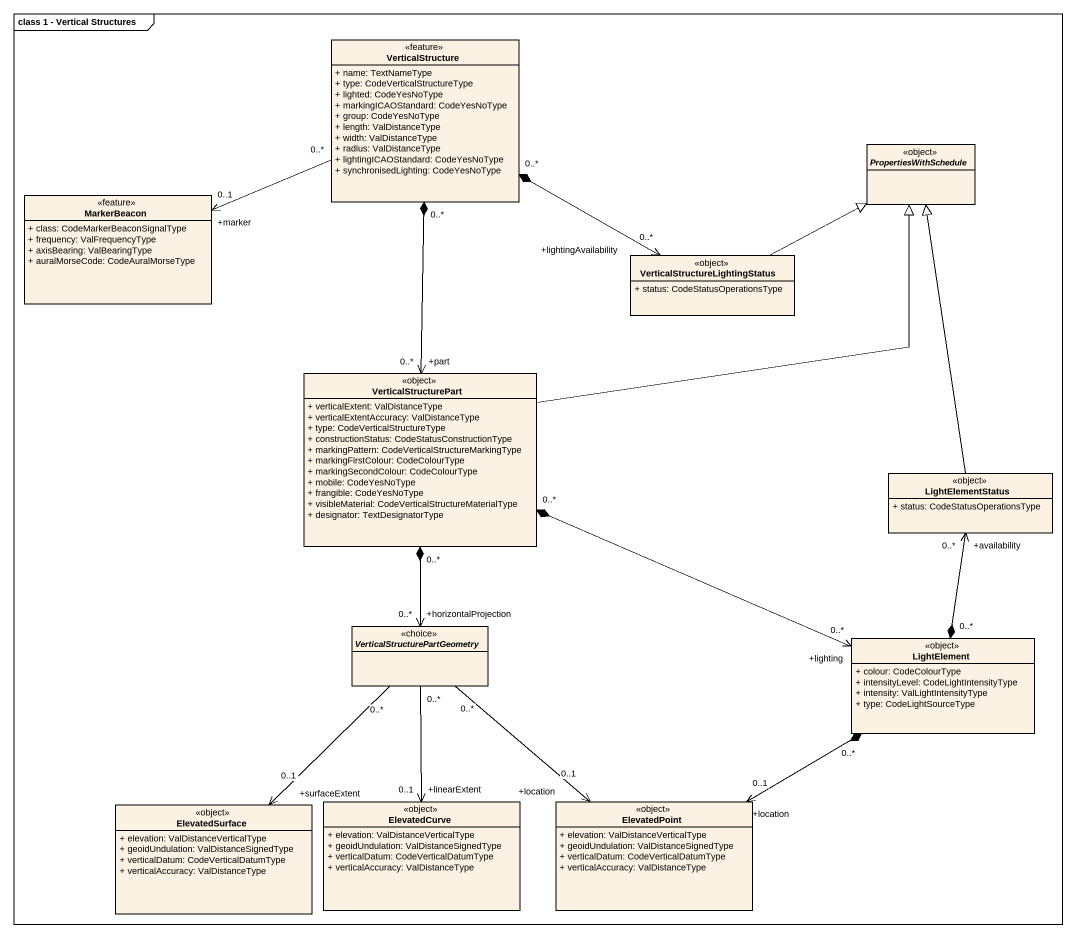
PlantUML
@startuml
mainframe class 1 - Vertical Structures
hide circle
hide empty members
skinparam classAttributeIconSize 0
class VerticalStructure <<feature>> {
  + name: TextNameType
  + type: CodeVerticalStructureType
  + lighted: CodeYesNoType
  + markingICAOStandard: CodeYesNoType
  + group: CodeYesNoType
  + length: ValDistanceType
  + width: ValDistanceType
  + radius: ValDistanceType
  + lightingICAOStandard: CodeYesNoType
  + synchronisedLighting: CodeYesNoType
}
abstract class PropertiesWithSchedule <<object>>
class MarkerBeacon <<feature>> {
  + class: CodeMarkerBeaconSignalType
  + frequency: ValFrequencyType
  + axisBearing: ValBearingType
  + auralMorseCode: CodeAuralMorseType
}
class "VerticalStructureLightingStatus" as VerticalStructureLightingSta <<object>> {
  + status: CodeStatusOperationsType
}
class VerticalStructurePart <<object>> {
  + verticalExtent: ValDistanceType
  + verticalExtentAccuracy: ValDistanceType
  + type: CodeVerticalStructureType
  + constructionStatus: CodeStatusConstructionType
  + markingPattern: CodeVerticalStructureMarkingType
  + markingFirstColour: CodeColourType
  + markingSecondColour: CodeColourType
  + mobile: CodeYesNoType
  + frangible: CodeYesNoType
  + visibleMaterial: CodeVerticalStructureMaterialType
  + designator: TextDesignatorType
}
class LightElementStatus <<object>> {
  + status: CodeStatusOperationsType
}
abstract class "VerticalStructurePartGeometry" as VerticalStructurePartGeometr <<choice>>
class LightElement <<object>> {
  + colour: CodeColourType
  + intensityLevel: CodeLightIntensityType
  + intensity: ValLightIntensityType
  + type: CodeLightSourceType
}
class ElevatedCurve <<object>> {
  + elevation: ValDistanceVerticalType
  + geoidUndulation: ValDistanceSignedType
  + verticalDatum: CodeVerticalDatumType
  + verticalAccuracy: ValDistanceType
}
class ElevatedPoint <<object>> {
  + elevation: ValDistanceVerticalType
  + geoidUndulation: ValDistanceSignedType
  + verticalDatum: CodeVerticalDatumType
  + verticalAccuracy: ValDistanceType
}
class ElevatedSurface <<object>> {
  + elevation: ValDistanceVerticalType
  + geoidUndulation: ValDistanceSignedType
  + verticalDatum: CodeVerticalDatumType
  + verticalAccuracy: ValDistanceType
}
VerticalStructure "0..*" -left-> "+marker\n0..1" MarkerBeacon
VerticalStructure "0..*" *-right-> "+lightingAvailability\n0..*" VerticalStructureLightingSta
VerticalStructureLightingSta -right-|> PropertiesWithSchedule
VerticalStructurePart "+part\n0..*" <-up-* "0..*" VerticalStructure
VerticalStructurePart -right-|> PropertiesWithSchedule
VerticalStructurePart "0..*" *--> "+horizontalProjection\n0..*" VerticalStructurePartGeometr
VerticalStructurePart "0..*" *-right-> "+lighting\n0..*" LightElement
LightElementStatus -up-|> PropertiesWithSchedule
VerticalStructurePartGeometr "0..*" --> "+linearExtent\n0..1" ElevatedCurve
VerticalStructurePartGeometr "0..*" --> "+location\n0..1" ElevatedPoint
VerticalStructurePartGeometr "0..*" --> "+surfaceExtent\n0..1" ElevatedSurface
LightElement "0..*" *-up-> "+availability\n0..*" LightElementStatus
LightElement "0..*" *-left-> "+location\n0..1" ElevatedPoint
@enduml
